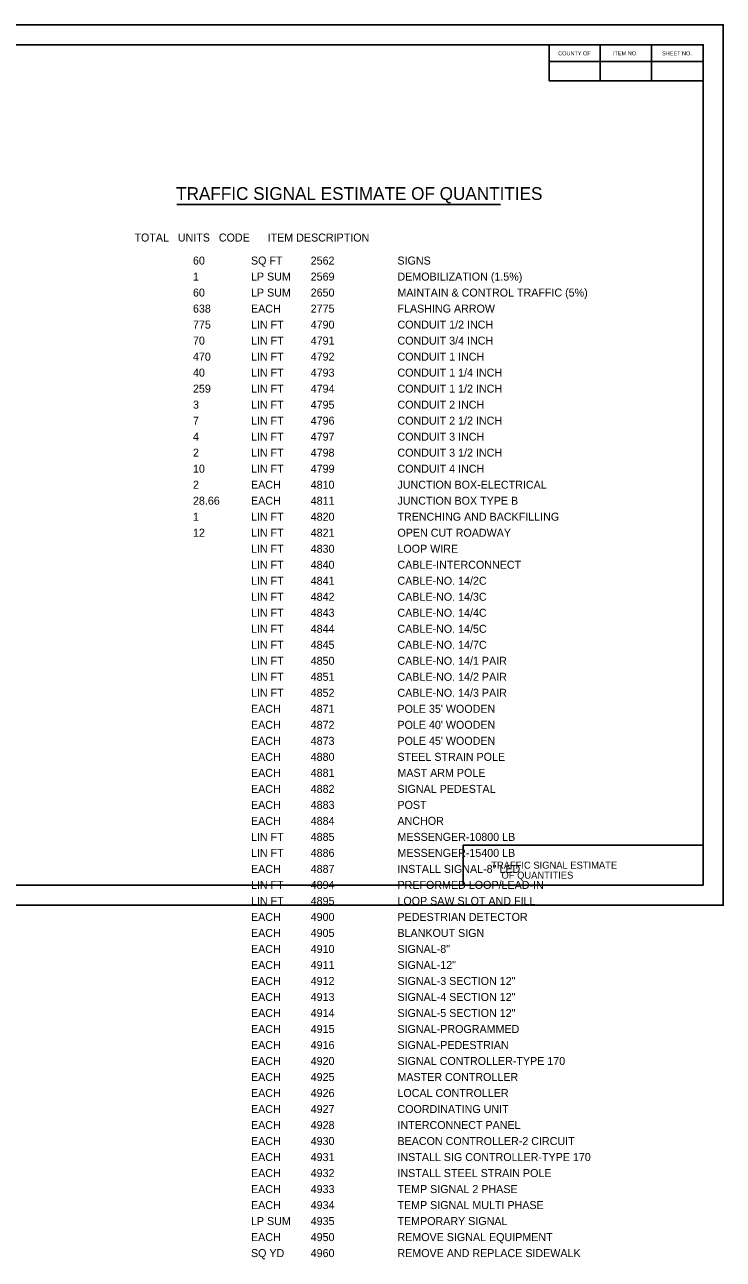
# Model space of a CAD drawing. Extents: x 1627851 to 1628589, y 1641034 to 1642306.
# Drawn here: x 1628231 to 1628589, y 1641674 to 1642306 of the extents above; entities that cross this region are included whole.
import ezdxf

# ---------------------------------------------------------------- set-up
doc = ezdxf.new("R2010")
doc.units = 0
for name, color, linetype in [('SB_PL_CUTLINE_PR', 7, 'Continuous'), ('SB_PL_SBL0_PR', 7, 'Continuous'), ('SB_PL_SBL4_PR', 7, 'Continuous'), ('SB_PL_SBTXT0_PT', 7, 'Continuous'), ('SB_PL_SDESC_PT', 7, 'Continuous'), ('T_PL_NOTE_PT', 7, 'Continuous')]:
    doc.layers.add(name, color=color, linetype=linetype)

msp = doc.modelspace()

# ---------------------------------------------------------------- linework, layer by layer
at = {"layer": 'SB_PL_CUTLINE_PR'}
msp.add_lwpolyline([(1627850.62, 1642306.4), (1628588.8, 1642306.4), (1628588.8, 1641855.28), (1627850.62, 1641855.28)], close=True, dxfattribs=at)
at = {"layer": 'SB_PL_SBL0_PR'}
for p, q in [((1628525.79, 1642277.69), (1628525.79, 1642296.15)), ((1628552.04, 1642277.69), (1628552.04, 1642296.15)), ((1628578.55, 1642287.55), (1628499.61, 1642287.55))]:
    msp.add_line(p, q, dxfattribs=at)
at = {"layer": 'SB_PL_SBL4_PR'}
msp.add_lwpolyline([(1627901.88, 1641865.54), (1628578.55, 1641865.54), (1628578.55, 1642296.15), (1627901.88, 1642296.15)], close=True, dxfattribs=at)
for points in [[(1628499.61, 1642296.15), (1628499.61, 1642277.69), (1628578.55, 1642277.69)], [(1628455.52, 1641865.54), (1628455.52, 1641886.04), (1628578.55, 1641886.04)]]:
    msp.add_lwpolyline(points, dxfattribs=at)
at = {"layer": 'T_PL_NOTE_PT'}
msp.add_line((1628308.82, 1642214.25), (1628474.65, 1642214.25), dxfattribs=at)

# ---------------------------------------------------------------- texts
at = {"layer": 'SB_PL_SBTXT0_PT'}
for s, p in [('COUNTY OF', (1628504.2, 1642290.69)), ('ITEM NO.', (1628532.29, 1642290.73)), ('SHEET NO.', (1628557.41, 1642290.71))]:
    msp.add_text(s, height=2.051, dxfattribs=at).set_placement(p)
at = {"layer": 'SB_PL_SDESC_PT'}
for s, p in [('      TRAFFIC SIGNAL ESTIMATE     ', (1628461.89, 1641873.98)), ('           OF QUANTITIES          ', (1628460.49, 1641868.86))]:
    msp.add_text(s, height=3.5884, rotation=360, dxfattribs=at).set_placement(p)
at = {"layer": 'T_PL_NOTE_PT'}
for s, height, p in [('TRAFFIC SIGNAL ESTIMATE OF QUANTITIES', 6.5617, (1628308.42, 1642216.6)), ('         TOTAL   UNITS   CODE      ITEM DESCRIPTION', 4.101, (1628273.35, 1642195.29)), ('60 ', 4.101, (1628317.06, 1642183.49)), ('SQ FT', 4.101, (1628346.78, 1642183.49)), ('2562 ', 4.101, (1628377.38, 1642183.49)), ('SIGNS', 4.101, (1628421.83, 1642183.49)), ('1 ', 4.101, (1628317.06, 1642175.29)), ('LP SUM', 4.101, (1628346.78, 1642175.29)), ('2569 ', 4.101, (1628377.38, 1642175.29)), ('DEMOBILIZATION (1.5%)', 4.101, (1628421.83, 1642175.29)), ('60 ', 4.101, (1628317.06, 1642167.09)), ('LP SUM', 4.101, (1628346.78, 1642167.09)), ('2650 ', 4.101, (1628377.38, 1642167.09)), ('MAINTAIN & CONTROL TRAFFIC (5%)', 4.101, (1628421.83, 1642167.09)), ('638 ', 4.101, (1628317.06, 1642158.89)), ('EACH', 4.101, (1628346.78, 1642158.89)), ('2775 ', 4.101, (1628377.38, 1642158.89)), ('FLASHING ARROW', 4.101, (1628421.83, 1642158.89)), ('775 ', 4.101, (1628317.06, 1642150.68)), ('LIN FT', 4.101, (1628346.78, 1642150.68)), ('4790 ', 4.101, (1628377.38, 1642150.68)), ('CONDUIT 1/2 INCH', 4.101, (1628421.83, 1642150.68)), ('70 ', 4.101, (1628317.06, 1642142.48)), ('LIN FT', 4.101, (1628346.78, 1642142.48)), ('4791 ', 4.101, (1628377.38, 1642142.48)), ('CONDUIT 3/4 INCH', 4.101, (1628421.83, 1642142.48)), ('470 ', 4.101, (1628317.06, 1642134.28)), ('LIN FT', 4.101, (1628346.78, 1642134.28)), ('4792 ', 4.101, (1628377.38, 1642134.28)), ('CONDUIT 1 INCH', 4.101, (1628421.83, 1642134.28)), ('40 ', 4.101, (1628317.06, 1642126.08)), ('LIN FT', 4.101, (1628346.78, 1642126.08)), ('4793 ', 4.101, (1628377.38, 1642126.08)), ('CONDUIT 1 1/4 INCH', 4.101, (1628421.83, 1642126.08)), ('259 ', 4.101, (1628317.06, 1642117.88)), ('LIN FT', 4.101, (1628346.78, 1642117.88)), ('4794 ', 4.101, (1628377.38, 1642117.88)), ('CONDUIT 1 1/2 INCH', 4.101, (1628421.83, 1642117.88)), ('3 ', 4.101, (1628317.06, 1642109.67)), ('LIN FT', 4.101, (1628346.78, 1642109.67)), ('4795 ', 4.101, (1628377.38, 1642109.67)), ('CONDUIT 2 INCH', 4.101, (1628421.83, 1642109.67)), ('7 ', 4.101, (1628317.06, 1642101.47)), ('LIN FT', 4.101, (1628346.78, 1642101.47)), ('4796 ', 4.101, (1628377.38, 1642101.47)), ('CONDUIT 2 1/2 INCH', 4.101, (1628421.83, 1642101.47)), ('4 ', 4.101, (1628317.06, 1642093.27)), ('LIN FT', 4.101, (1628346.78, 1642093.27)), ('4797 ', 4.101, (1628377.38, 1642093.27)), ('CONDUIT 3 INCH', 4.101, (1628421.83, 1642093.27)), ('2 ', 4.101, (1628317.06, 1642085.07)), ('LIN FT', 4.101, (1628346.78, 1642085.07)), ('4798 ', 4.101, (1628377.38, 1642085.07)), ('CONDUIT 3 1/2 INCH', 4.101, (1628421.83, 1642085.07)), ('10 ', 4.101, (1628317.06, 1642076.86)), ('LIN FT', 4.101, (1628346.78, 1642076.86)), ('4799 ', 4.101, (1628377.38, 1642076.86)), ('CONDUIT 4 INCH', 4.101, (1628421.83, 1642076.86)), ('2 ', 4.101, (1628317.06, 1642068.66)), ('EACH', 4.101, (1628346.78, 1642068.66)), ('4810 ', 4.101, (1628377.38, 1642068.66)), ('JUNCTION BOX-ELECTRICAL', 4.101, (1628421.83, 1642068.66)), ('28.66 ', 4.101, (1628317.06, 1642060.46)), ('EACH', 4.101, (1628346.78, 1642060.46)), ('4811 ', 4.101, (1628377.38, 1642060.46)), ('JUNCTION BOX TYPE B', 4.101, (1628421.83, 1642060.46)), ('1 ', 4.101, (1628317.06, 1642052.26)), ('LIN FT', 4.101, (1628346.78, 1642052.26)), ('4820 ', 4.101, (1628377.38, 1642052.26)), ('TRENCHING AND BACKFILLING', 4.101, (1628421.83, 1642052.26)), ('12 ', 4.101, (1628317.06, 1642044.06)), ('LIN FT', 4.101, (1628346.78, 1642044.06)), ('4821 ', 4.101, (1628377.38, 1642044.06)), ('OPEN CUT ROADWAY', 4.101, (1628421.83, 1642044.06)), ('LIN FT', 4.101, (1628346.78, 1642035.85)), ('4830 ', 4.101, (1628377.38, 1642035.85)), ('LOOP WIRE', 4.101, (1628421.83, 1642035.85)), ('LIN FT', 4.101, (1628346.78, 1642027.65)), ('4840 ', 4.101, (1628377.38, 1642027.65)), ('CABLE-INTERCONNECT', 4.101, (1628421.83, 1642027.65)), ('LIN FT', 4.101, (1628346.78, 1642019.45)), ('4841 ', 4.101, (1628377.38, 1642019.45)), ('CABLE-NO. 14/2C', 4.101, (1628421.83, 1642019.45)), ('LIN FT', 4.101, (1628346.78, 1642011.25)), ('4842 ', 4.101, (1628377.38, 1642011.25)), ('CABLE-NO. 14/3C', 4.101, (1628421.83, 1642011.25)), ('LIN FT', 4.101, (1628346.78, 1642003.05)), ('4843 ', 4.101, (1628377.38, 1642003.05)), ('CABLE-NO. 14/4C', 4.101, (1628421.83, 1642003.05)), ('LIN FT', 4.101, (1628346.78, 1641994.84)), ('4844 ', 4.101, (1628377.38, 1641994.84)), ('CABLE-NO. 14/5C', 4.101, (1628421.83, 1641994.84)), ('LIN FT', 4.101, (1628346.78, 1641986.64)), ('4845 ', 4.101, (1628377.38, 1641986.64)), ('CABLE-NO. 14/7C', 4.101, (1628421.83, 1641986.64)), ('CABLE-NO. 14/1 PAIR', 4.101, (1628421.83, 1641978.44)), ('LIN FT', 4.101, (1628346.78, 1641978.44)), ('4850 ', 4.101, (1628377.38, 1641978.44)), ('LIN FT', 4.101, (1628346.78, 1641970.24)), ('4851 ', 4.101, (1628377.38, 1641970.24)), ('CABLE-NO. 14/2 PAIR', 4.101, (1628421.83, 1641970.24)), ('LIN FT', 4.101, (1628346.78, 1641962.04)), ('4852 ', 4.101, (1628377.38, 1641962.04)), ('CABLE-NO. 14/3 PAIR', 4.101, (1628421.83, 1641962.04)), ('EACH', 4.101, (1628346.78, 1641953.83)), ('4871 ', 4.101, (1628377.38, 1641953.83)), ("POLE 35' WOODEN", 4.101, (1628421.83, 1641953.83)), ('EACH', 4.101, (1628346.78, 1641945.63)), ('4872 ', 4.101, (1628377.38, 1641945.63)), ("POLE 40' WOODEN", 4.101, (1628421.83, 1641945.63)), ('EACH', 4.101, (1628346.78, 1641937.43)), ('4873 ', 4.101, (1628377.38, 1641937.43)), ("POLE 45' WOODEN", 4.101, (1628421.83, 1641937.43)), ('EACH', 4.101, (1628346.78, 1641929.23)), ('4880 ', 4.101, (1628377.38, 1641929.23)), ('STEEL STRAIN POLE', 4.101, (1628421.83, 1641929.23)), ('EACH', 4.101, (1628346.78, 1641921.03)), ('4881 ', 4.101, (1628377.38, 1641921.03)), ('MAST ARM POLE', 4.101, (1628421.83, 1641921.03)), ('EACH', 4.101, (1628346.78, 1641912.82)), ('4882 ', 4.101, (1628377.38, 1641912.82)), ('SIGNAL PEDESTAL', 4.101, (1628421.83, 1641912.82)), ('EACH', 4.101, (1628346.78, 1641904.62)), ('4883 ', 4.101, (1628377.38, 1641904.62)), ('POST', 4.101, (1628421.83, 1641904.62)), ('EACH', 4.101, (1628346.78, 1641896.42)), ('4884 ', 4.101, (1628377.38, 1641896.42)), ('ANCHOR', 4.101, (1628421.83, 1641896.42)), ('LIN FT', 4.101, (1628346.78, 1641888.22)), ('4885 ', 4.101, (1628377.38, 1641888.22)), ('MESSENGER-10800 LB', 4.101, (1628421.83, 1641888.22)), ('LIN FT', 4.101, (1628346.78, 1641880.01)), ('4886 ', 4.101, (1628377.38, 1641880.01)), ('MESSENGER-15400 LB', 4.101, (1628421.83, 1641880.01)), ('EACH', 4.101, (1628346.78, 1641871.81)), ('4887 ', 4.101, (1628377.38, 1641871.81)), ('INSTALL SIGNAL-8" LED', 4.101, (1628421.83, 1641871.81)), ('LIN FT', 4.101, (1628346.78, 1641863.61)), ('4894 ', 4.101, (1628377.38, 1641863.61)), ('PREFORMED LOOP/LEAD-IN', 4.101, (1628421.83, 1641863.61)), ('LIN FT', 4.101, (1628346.78, 1641855.41)), ('4895 ', 4.101, (1628377.38, 1641855.41)), ('LOOP SAW SLOT AND FILL', 4.101, (1628421.83, 1641855.41)), ('EACH', 4.101, (1628346.78, 1641847.21)), ('4900 ', 4.101, (1628377.38, 1641847.21)), ('PEDESTRIAN DETECTOR', 4.101, (1628421.83, 1641847.21)), ('EACH', 4.101, (1628346.78, 1641839)), ('4905 ', 4.101, (1628377.38, 1641839)), ('BLANKOUT SIGN', 4.101, (1628421.83, 1641839)), ('EACH', 4.101, (1628346.78, 1641830.8)), ('4910 ', 4.101, (1628377.38, 1641830.8)), ('SIGNAL-8"', 4.101, (1628421.83, 1641830.8)), ('EACH', 4.101, (1628346.78, 1641822.6)), ('4911 ', 4.101, (1628377.38, 1641822.6)), ('SIGNAL-12"', 4.101, (1628421.83, 1641822.6)), ('EACH', 4.101, (1628346.78, 1641814.4)), ('4912 ', 4.101, (1628377.38, 1641814.4)), ('SIGNAL-3 SECTION 12"', 4.101, (1628421.83, 1641814.4)), ('EACH', 4.101, (1628346.78, 1641806.2)), ('4913 ', 4.101, (1628377.38, 1641806.2)), ('SIGNAL-4 SECTION 12"', 4.101, (1628421.83, 1641806.2)), ('EACH', 4.101, (1628346.78, 1641797.99)), ('4914 ', 4.101, (1628377.38, 1641797.99)), ('SIGNAL-5 SECTION 12"', 4.101, (1628421.83, 1641797.99)), ('EACH', 4.101, (1628346.78, 1641789.79)), ('4915 ', 4.101, (1628377.38, 1641789.79)), ('SIGNAL-PROGRAMMED', 4.101, (1628421.83, 1641789.79)), ('EACH', 4.101, (1628346.78, 1641781.59)), ('4916 ', 4.101, (1628377.38, 1641781.59)), ('SIGNAL-PEDESTRIAN', 4.101, (1628421.83, 1641781.59)), ('EACH', 4.101, (1628346.78, 1641773.39)), ('4920 ', 4.101, (1628377.38, 1641773.39)), ('SIGNAL CONTROLLER-TYPE 170', 4.101, (1628421.83, 1641773.39)), ('EACH', 4.101, (1628346.78, 1641765.19)), ('4925 ', 4.101, (1628377.38, 1641765.19)), ('MASTER CONTROLLER', 4.101, (1628421.83, 1641765.19)), ('EACH', 4.101, (1628346.78, 1641756.98)), ('4926 ', 4.101, (1628377.38, 1641756.98)), ('LOCAL CONTROLLER', 4.101, (1628421.83, 1641756.98)), ('EACH', 4.101, (1628346.78, 1641748.78)), ('4927 ', 4.101, (1628377.38, 1641748.78)), ('COORDINATING UNIT', 4.101, (1628421.83, 1641748.78)), ('EACH', 4.101, (1628346.78, 1641740.58)), ('4928 ', 4.101, (1628377.38, 1641740.58)), ('INTERCONNECT PANEL', 4.101, (1628421.83, 1641740.58)), ('EACH', 4.101, (1628346.78, 1641732.38)), ('4930 ', 4.101, (1628377.38, 1641732.38)), ('BEACON CONTROLLER-2 CIRCUIT', 4.101, (1628421.83, 1641732.38)), ('EACH', 4.101, (1628346.78, 1641724.17)), ('4931 ', 4.101, (1628377.38, 1641724.17)), ('INSTALL SIG CONTROLLER-TYPE 170', 4.101, (1628421.83, 1641724.17)), ('EACH', 4.101, (1628346.78, 1641715.97)), ('4932 ', 4.101, (1628377.38, 1641715.97)), ('INSTALL STEEL STRAIN POLE', 4.101, (1628421.83, 1641715.97)), ('EACH', 4.101, (1628346.78, 1641707.77)), ('4933 ', 4.101, (1628377.38, 1641707.77)), ('TEMP SIGNAL 2 PHASE', 4.101, (1628421.83, 1641707.77)), ('EACH', 4.101, (1628346.78, 1641699.57)), ('4934 ', 4.101, (1628377.38, 1641699.57)), ('TEMP SIGNAL MULTI PHASE', 4.101, (1628421.83, 1641699.57)), ('LP SUM', 4.101, (1628346.78, 1641691.37)), ('4935 ', 4.101, (1628377.38, 1641691.37)), ('TEMPORARY SIGNAL', 4.101, (1628421.83, 1641691.37)), ('EACH', 4.101, (1628346.78, 1641683.16)), ('4950 ', 4.101, (1628377.38, 1641683.16)), ('REMOVE SIGNAL EQUIPMENT', 4.101, (1628421.83, 1641683.16)), ('SQ YD', 4.101, (1628346.78, 1641674.96)), ('4960 ', 4.101, (1628377.38, 1641674.96)), ('REMOVE AND REPLACE SIDEWALK', 4.101, (1628421.83, 1641674.96))]:
    msp.add_text(s, height=height, dxfattribs=at).set_placement(p)

doc.saveas('drawing.dxf')
